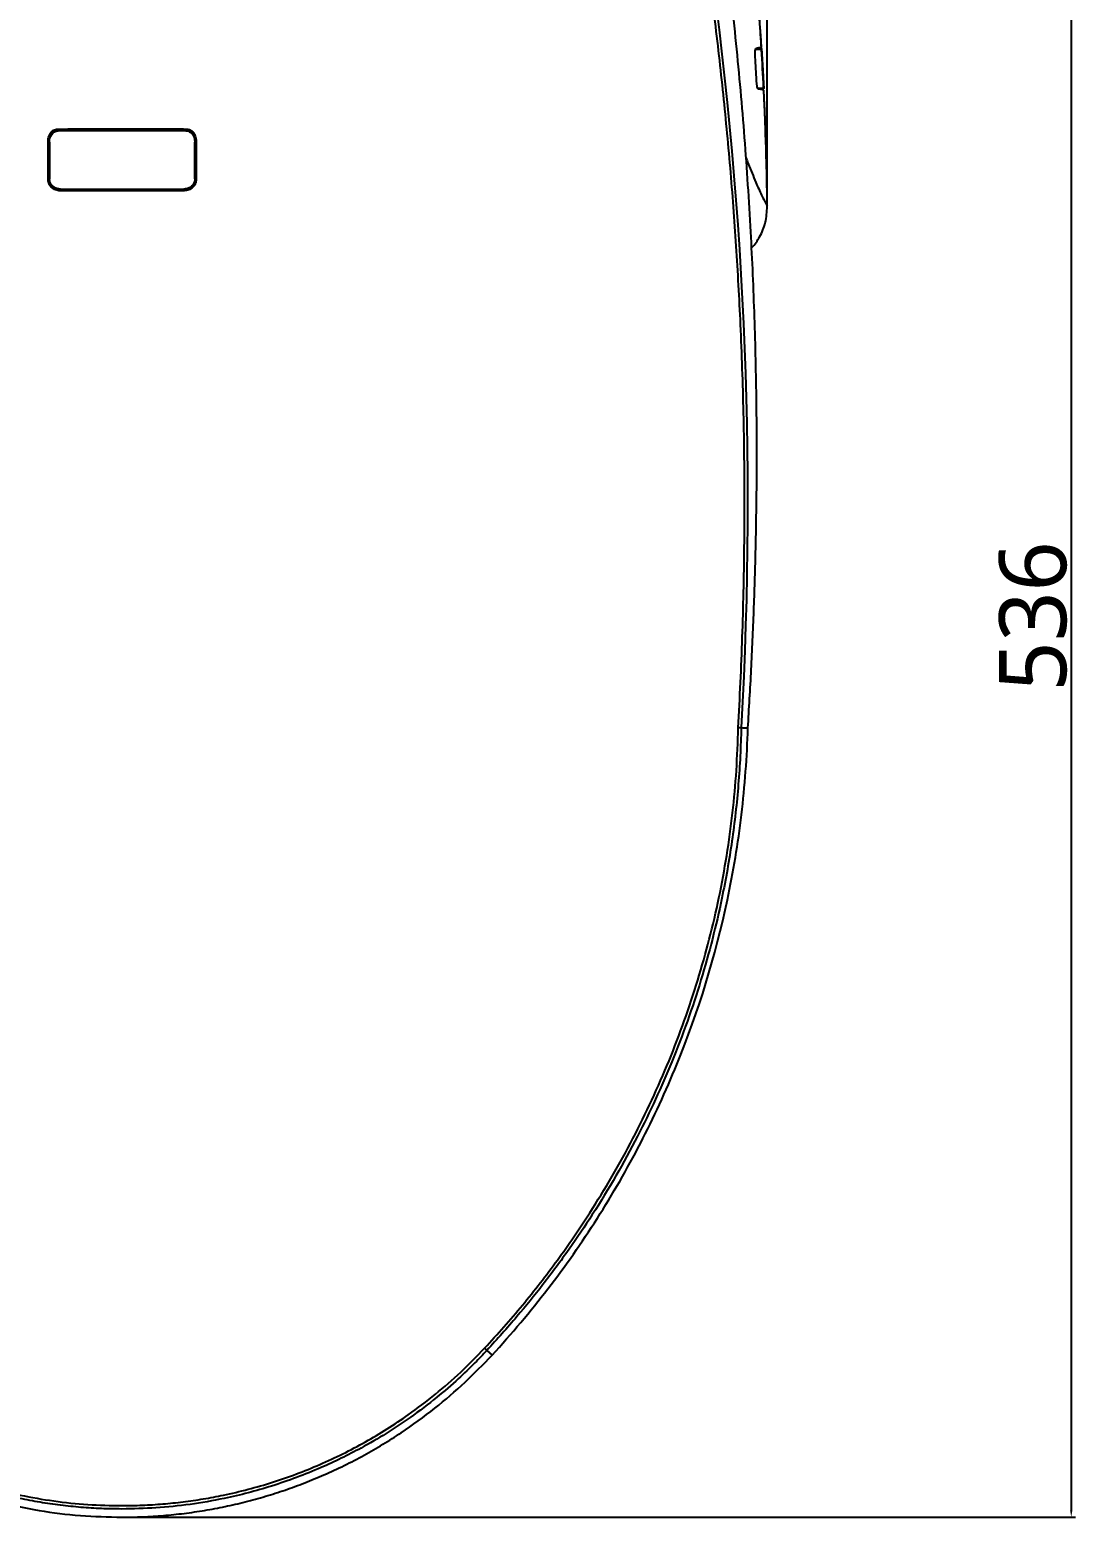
# Model space of a CAD drawing. Header units: millimetres. Extents: x 28 to 2425, y 8 to 1657.
# Drawn here: x 1231.6 to 1543.6, y 871.2 to 1314.1 of the extents above; entities that cross this region are included whole.
import ezdxf

# ---------------------------------------------------------------- set-up
doc = ezdxf.new("R2010")
doc.units = ezdxf.units.MM
doc.layers.get('Defpoints').update_dxf_attribs({"linetype": 'CONTINUOUS'})
doc.layers.add('1LINE', color=7, linetype='CONTINUOUS')
doc.styles.add('Annotative', font='malgun.ttf')
doc.dimstyles.new('WOO', dxfattribs={"dimtxt": 20, "dimasz": 2, "dimexe": 1.25, "dimexo": 0.3, "dimgap": 1, "dimtad": 1, "dimdec": 1, "dimzin": 1, "dimdsep": 46, "dimtxsty": 'Annotative', "dimcen": 0, "dimclrd": 1, "dimclre": 1, "dimclrt": 2, "dimadec": 0, "dimazin": 0, "dimtfac": 1, "dimtdec": 1, "dimtofl": 0, "dimtmove": 0, "dimatfit": 3, "dimfxl": 0, "dimarcsym": 0})

# ---------------------------------------------------------------- blocks, each defined once
blk = doc.blocks.new('*D8')
at = {"layer": '1LINE', "color": 1, "lineweight": -2}
for p, q in [((998.42, 1300.58), (998.42, 1508.86)), ((1000.42, 1507.61), (1449.26, 1507.61)), ((1451.26, 1261.82), (1451.26, 1508.86))]:
    blk.add_line(p, q, dxfattribs=at)
at = {"layer": '1LINE', "color": 1}
for points in [[(1000.42, 1507.94), (1000.42, 1507.27), (998.42, 1507.61)], [(1449.26, 1507.94), (1449.26, 1507.27), (1451.26, 1507.61)]]:
    blk.add_solid(points, dxfattribs=at)
at = {"layer": 'Defpoints', "color": 0}
for p in [(1451.26, 1507.61), (998.42, 1300.28), (1451.26, 1261.52)]:
    blk.add_point(p, dxfattribs=at)
at = {"layer": '1LINE', "color": 2, "insert": (1224.84, 1518.78), "char_height": 20, "attachment_point": 5, "style": 'Annotative'}
blk.add_mtext('454', dxfattribs=at)
blk = doc.blocks.new('*D11')
at = {"layer": '1LINE', "color": 1, "lineweight": -2}
for p, q in [((1406.14, 1407.64), (1543.03, 1407.64)), ((1541.78, 1405.64), (1541.78, 873.21)), ((1259.34, 871.21), (1543.03, 871.21))]:
    blk.add_line(p, q, dxfattribs=at)
at = {"layer": '1LINE', "color": 1}
for points in [[(1541.44, 1405.64), (1542.11, 1405.64), (1541.78, 1407.64)], [(1541.44, 873.21), (1542.11, 873.21), (1541.78, 871.21)]]:
    blk.add_solid(points, dxfattribs=at)
at = {"layer": 'Defpoints', "color": 0}
for p in [(1405.84, 1407.64), (1259.04, 871.21), (1541.78, 871.21)]:
    blk.add_point(p, dxfattribs=at)
at = {"layer": '1LINE', "color": 2, "insert": (1530.44, 1139.43), "char_height": 20, "attachment_point": 5, "rotation": 90, "style": 'Annotative'}
blk.add_mtext('536', dxfattribs=at)
blk = doc.blocks.new('*D13')
at = {"layer": '1LINE', "color": 1, "lineweight": -2}
for p, q in [((1069.05, 1314.74), (1069.05, 1467.4)), ((1071.05, 1466.15), (1449.26, 1466.15)), ((1451.26, 1261.82), (1451.26, 1467.4))]:
    blk.add_line(p, q, dxfattribs=at)
at = {"layer": '1LINE', "color": 1}
for points in [[(1071.05, 1466.48), (1071.05, 1465.82), (1069.05, 1466.15)], [(1449.26, 1466.48), (1449.26, 1465.82), (1451.26, 1466.15)]]:
    blk.add_solid(points, dxfattribs=at)
at = {"layer": 'Defpoints', "color": 0}
for p in [(1451.26, 1466.15), (1069.05, 1314.44), (1451.26, 1261.52)]:
    blk.add_point(p, dxfattribs=at)
at = {"layer": '1LINE', "color": 2, "insert": (1259.45, 1477.48), "char_height": 20, "attachment_point": 5, "style": 'Annotative'}
blk.add_mtext('382', dxfattribs=at)

msp = doc.modelspace()

# ---------------------------------------------------------------- linework, layer by layer
at = {"layer": '1LINE'}
for p, q in [((1447.81, 1308.36), (1449.24, 1308.36)), ((1449.17, 1308.43), (1447.82, 1308.43)), ((1449.17, 1308.43), (1447.82, 1308.43)), ((1449.17, 1308.43), (1449.17, 1308.43)), ((1449.87, 1296.6), (1448.45, 1296.6)), ((1448.5, 1296.53), (1449.81, 1296.53)), ((1448.5, 1296.53), (1449.81, 1296.53)), ((1449.81, 1296.53), (1449.81, 1296.53))]:
    msp.add_line(p, q, dxfattribs=at)
at = {"layer": '1LINE', "linetype": 'Continuous'}
for p, q in [((1278.1, 1284), (1278.27, 1284.36)), ((1237.47, 1280.64), (1237.36, 1280.88)), ((1239.93, 1284.34), (1240.1, 1283.98)), ((1280.85, 1280.91), (1280.74, 1280.67)), ((1237.38, 1269.53), (1237.5, 1269.64)), ((1240.75, 1266.65), (1240.65, 1266.54)), ((1277.62, 1266.56), (1277.51, 1266.66)), ((1280.77, 1269.66), (1280.88, 1269.55)), ((1451.25, 1261.52), (1451.26, 1261.52)), ((1367.75, 920.89), (1369.27, 919.48))]:
    msp.add_line(p, q, dxfattribs=at)
at = {"layer": '1LINE', "extrusion": (0, 0, -1)}
msp.add_ellipse((546.92, 1252.19), major_axis=(0, -904.25), ratio=1, start_param=4.650433, end_param=4.663028, dxfattribs=at)
at = {"layer": '1LINE'}
for centre, major_axis, ratio, start_param, end_param in [((1449.47, 1308.22), (0.049, -0.194), 0.989933, 1.387871, 2.892442), ((546.93, 1252.19), (-50.43, 900.94), 0.999992, 4.708348, 4.716114), ((1450.11, 1296.74), (-0.048, -0.194), 0.989417, 0.242902, 1.857608)]:
    msp.add_ellipse(centre, major_axis=major_axis, ratio=ratio, start_param=start_param, end_param=end_param, dxfattribs=at)
at = {"layer": '1LINE', "linetype": 'Continuous'}
for centre, major_axis, ratio, start_param, end_param in [((1239.93, 1284.62), (-0.003, 0.3), 0.023975, 1.902725, 2.70512), ((1259.04, 1284.74), (0.001, 0.3), 0.000719, 1.903538, 2.704033), ((1278.27, 1284.63), (-0.003, -0.3), 0.023762, 0.43647, 1.238833), ((1237.07, 1280.91), (-0.3, -0.001), 0.322685, 1.54815, 2.878607), ((1281.14, 1280.94), (-0.3, 0), 0.322799, 0.261508, 1.592071), ((1237.09, 1269.55), (-0.3, 0), 0.312715, 1.549551, 2.879554), ((1281.17, 1269.58), (-0.3, -0.001), 0.312819, 0.260565, 1.590767), ((1240.65, 1266.25), (-0.001, -0.3), 0.017192, 3.403425, 5.008049), ((1259.04, 1266.21), (0, 0.3), 0.001293, 4.397191, 6.021392), ((1277.62, 1266.26), (-0.001, 0.3), 0.017122, 4.420196, 6.021353), ((1367.02, 921.56), (-0.732, 0.682), 0.027845, 3.263813, 4.675607)]:
    msp.add_ellipse(centre, major_axis=major_axis, ratio=ratio, start_param=start_param, end_param=end_param, dxfattribs=at)
at = {"layer": '1LINE'}
for points, knots in [([(1446.35, 1253.89), (1446.08, 1258.58), (1445.54, 1267.96), (1444.53, 1282.01), (1443.37, 1296.03), (1442.04, 1310.03), (1440.55, 1324.01), (1438.9, 1337.95), (1437.1, 1351.88), (1435.76, 1361.11), (1435.1, 1365.74)], [0, 0, 0, 0, 0.124199, 0.248597, 0.373209, 0.498049, 0.623133, 0.748476, 0.874094, 1, 1, 1, 1]), ([(1449.52, 1308.92), (1449.41, 1310.52), (1449.22, 1313.5), (1448.94, 1317.48), (1448.7, 1320.68), (1448.49, 1323.34), (1448.09, 1328.34), (1447.54, 1334.65), (1446.82, 1342.1), (1446.31, 1347.04), (1445.88, 1351.05), (1445.48, 1354.66), (1444.94, 1359.26), (1444.53, 1362.65), (1444.3, 1364.46)], [0, 0, 0, 0, 0.086505, 0.160293, 0.214972, 0.25885, 0.303632, 0.484406, 0.599652, 0.705993, 0.751333, 0.816459, 0.901638, 1, 1, 1, 1]), ([(1442.6, 1106.23), (1442.84, 1110.74), (1443.32, 1119.75), (1443.84, 1133.24), (1444.22, 1146.67), (1444.44, 1160.07), (1444.52, 1173.41), (1444.44, 1186.72), (1444.22, 1199.98), (1443.84, 1213.18), (1443.19, 1229.78), (1442.08, 1249.76), (1440.32, 1273.07), (1438.1, 1296.3), (1435.45, 1319.41), (1433.32, 1334.61), (1432.25, 1342.23)], [0, 0, 0, 0, 0.055844, 0.111568, 0.167193, 0.222747, 0.278249, 0.33372, 0.389174, 0.444607, 0.500011, 0.59885, 0.698433, 0.798619, 0.899142, 1, 1, 1, 1]), ([(1447.67, 1305.98), (1447.65, 1306.25), (1447.64, 1306.54), (1447.64, 1307.06), (1447.64, 1307.31), (1447.66, 1307.74), (1447.68, 1307.93), (1447.73, 1308.23), (1447.76, 1308.34), (1447.81, 1308.45), (1447.84, 1308.47), (1447.86, 1308.48)], [0, 0, 0, 0, 0.217052, 0.217052, 0.434132, 0.434132, 0.650929, 0.650929, 0.868839, 0.868839, 1, 1, 1, 1]), ([(1449.47, 1308.42), (1449.47, 1308.42), (1449.47, 1308.42), (1449.46, 1308.43), (1449.44, 1308.43), (1449.41, 1308.43), (1449.39, 1308.43), (1449.34, 1308.43), (1449.31, 1308.43), (1449.24, 1308.43), (1449.2, 1308.43), (1449.17, 1308.43)], [0, 0, 0, 0, 0.196861, 0.196861, 0.393698, 0.393698, 0.59089, 0.59089, 0.788517, 0.788517, 1, 1, 1, 1]), ([(1449.44, 1308.18), (1449.44, 1308.2), (1449.43, 1308.22), (1449.41, 1308.26), (1449.4, 1308.28), (1449.37, 1308.31), (1449.35, 1308.33), (1449.31, 1308.35), (1449.29, 1308.36), (1449.26, 1308.36), (1449.25, 1308.36), (1449.24, 1308.36)], [0, 0, 0, 0, 0.221521, 0.221521, 0.443015, 0.443015, 0.664978, 0.664978, 0.888738, 0.888738, 1, 1, 1, 1]), ([(1449.66, 1308.23), (1449.65, 1308.23), (1449.63, 1308.22), (1449.55, 1308.21), (1449.5, 1308.19), (1449.44, 1308.18)], [0, 0, 0, 0, 0.242848, 0.242848, 1, 1, 1, 1]), ([(1449.67, 1308.24), (1449.67, 1308.25), (1449.66, 1308.28), (1449.65, 1308.31), (1449.64, 1308.32), (1449.64, 1308.32)], [0, 0, 0, 0, 0.611772, 0.947697, 1, 1, 1, 1]), ([(1450.3, 1296.75), (1450.29, 1297.01), (1450.28, 1297.27), (1450.2, 1298.87), (1450.13, 1300.2), (1449.93, 1303.77), (1449.8, 1306), (1449.66, 1308.23)], [0, 0, 0, 0, 0.068747, 0.068747, 0.416464, 0.416464, 1, 1, 1, 1]), ([(1448.53, 1296.48), (1448.49, 1296.49), (1448.44, 1296.55), (1448.36, 1296.76), (1448.32, 1296.91), (1448.24, 1297.28), (1448.2, 1297.51), (1448.14, 1298), (1448.11, 1298.27), (1448.08, 1298.69), (1448.07, 1298.84), (1448.06, 1298.98)], [0, 0, 0, 0, 0.222817, 0.222817, 0.445634, 0.445634, 0.668332, 0.668332, 0.889471, 0.889471, 1, 1, 1, 1]), ([(1449.81, 1296.53), (1449.84, 1296.53), (1449.88, 1296.53), (1449.94, 1296.53), (1449.97, 1296.53), (1450.02, 1296.53), (1450.05, 1296.53), (1450.08, 1296.53), (1450.09, 1296.53), (1450.11, 1296.54), (1450.11, 1296.54), (1450.11, 1296.54)], [0, 0, 0, 0, 0.19719, 0.19719, 0.394397, 0.394397, 0.59136, 0.59136, 0.788124, 0.788124, 1, 1, 1, 1]), ([(1449.87, 1296.6), (1449.89, 1296.6), (1449.92, 1296.6), (1449.96, 1296.61), (1449.98, 1296.63), (1450.02, 1296.65), (1450.03, 1296.67), (1450.05, 1296.71), (1450.06, 1296.73), (1450.07, 1296.77), (1450.07, 1296.79), (1450.07, 1296.8)], [0, 0, 0, 0, 0.211133, 0.211133, 0.42237, 0.42237, 0.632105, 0.632105, 0.839681, 0.839681, 1, 1, 1, 1]), ([(1450.07, 1296.8), (1450.09, 1296.8), (1450.11, 1296.8), (1450.19, 1296.78), (1450.25, 1296.76), (1450.3, 1296.75)], [0, 0, 0, 0, 0.242732, 0.242732, 1, 1, 1, 1]), ([(1451.25, 1261.52), (1451.23, 1263.02), (1451.2, 1265.78), (1451.13, 1269.58), (1451.07, 1272.69), (1451.01, 1275.17), (1450.94, 1277.66), (1450.85, 1280.75), (1450.71, 1284.97), (1450.5, 1290.18), (1450.33, 1293.98), (1450.23, 1296.02)], [0, 0, 0, 0, 0.129975, 0.240049, 0.330223, 0.400497, 0.455855, 0.546922, 0.669212, 0.822725, 1, 1, 1, 1])]:
    msp.add_open_spline(points, degree=3, knots=knots, dxfattribs=at)
for points, degree in [([(1449.51, 1308.89), (1448.35, 1327.48), (1446.6, 1346.03), (1444.29, 1364.51)], 3), ([(1433.08, 1342.67), (1444.18, 1266.72), (1448.05, 1187.89), (1443.49, 1106.31)], 3), ([(1449.51, 1308.89), (1448.96, 1308.75), (1448.41, 1308.62), (1447.86, 1308.48)], 3), ([(1449.24, 1308.36), (1449.31, 1308.38), (1449.39, 1308.4), (1449.47, 1308.42)], 3), ([(1449.52, 1308.9), (1449.53, 1308.9), (1449.52, 1308.9), (1449.51, 1308.89)], 3), ([(1449.68, 1308.02), (1449.66, 1308.33)], 1), ([(1450.23, 1296.07), (1449.66, 1296.2), (1449.09, 1296.34), (1448.53, 1296.48)], 3), ([(1450.11, 1296.54), (1450.03, 1296.56), (1449.95, 1296.58), (1449.87, 1296.6)], 3), ([(1450.24, 1296.06), (1450.24, 1296.06), (1450.24, 1296.06), (1450.23, 1296.07)], 3), ([(1451.25, 1261.52), (1451.13, 1273.04), (1450.79, 1284.56), (1450.23, 1296.07)], 3), ([(1450.31, 1296.67), (1450.29, 1297.08)], 1), ([(1450.29, 1296.66), (1450.31, 1296.7), (1450.31, 1296.75)], 2)]:
    msp.add_open_spline(points, degree=degree, dxfattribs=at)
at = {"layer": '1LINE', "linetype": 'Continuous'}
for points, knots in [([(1237.06, 1280.81), (1237.07, 1281.11), (1237.1, 1281.69), (1237.32, 1282.52), (1237.76, 1283.41), (1238.44, 1284.08), (1239.26, 1284.46), (1239.71, 1284.5), (1239.93, 1284.52)], [0, 0, 0, 0, 0.178132, 0.343068, 0.50065, 0.750402, 0.877738, 1, 1, 1, 1]), ([(1239.93, 1284.52), (1240.13, 1284.52), (1240.33, 1284.52), (1241.33, 1284.53), (1242.13, 1284.54), (1246.13, 1284.58), (1249.33, 1284.61), (1254.7, 1284.63), (1256.87, 1284.64), (1259.04, 1284.64)], [0, 0, 0, 0, 0.031394, 0.031394, 0.156973, 0.156973, 0.659303, 0.659303, 1, 1, 1, 1]), ([(1259.04, 1284.64), (1259.24, 1284.64), (1259.44, 1284.64), (1260.44, 1284.64), (1261.24, 1284.64), (1265.24, 1284.63), (1268.44, 1284.62), (1273.85, 1284.58), (1276.06, 1284.56), (1278.27, 1284.54)], [0, 0, 0, 0, 0.031188, 0.031188, 0.155942, 0.155942, 0.654975, 0.654975, 1, 1, 1, 1]), ([(1278.27, 1284.54), (1278.57, 1284.51), (1279.15, 1284.45), (1279.93, 1283.98), (1280.58, 1283.21), (1281.07, 1282.14), (1281.12, 1281.29), (1281.15, 1280.84)], [0, 0, 0, 0, 0.162358, 0.32251, 0.500723, 0.738769, 1, 1, 1, 1]), ([(1280.85, 1280.91), (1280.84, 1281.21), (1280.82, 1281.77), (1280.61, 1282.53), (1280.23, 1283.34), (1279.5, 1284.16), (1278.66, 1284.3), (1278.27, 1284.36)], [0, 0, 0, 0, 0.193547, 0.360608, 0.502158, 0.765399, 1, 1, 1, 1]), ([(1237.09, 1269.46), (1237.09, 1269.65), (1237.09, 1269.84), (1237.09, 1270.79), (1237.09, 1271.55), (1237.08, 1275.14), (1237.07, 1277.98), (1237.06, 1280.81)], [0, 0, 0, 0, 0.05012, 0.05012, 0.250598, 0.250598, 1, 1, 1, 1]), ([(1239.93, 1284.34), (1239.74, 1284.33), (1239.34, 1284.3), (1238.78, 1284.05), (1238.29, 1283.66), (1237.81, 1283.04), (1237.42, 1282.1), (1237.38, 1281.32), (1237.36, 1280.88)], [0, 0, 0, 0, 0.117045, 0.236564, 0.363353, 0.501454, 0.72158, 1, 1, 1, 1]), ([(1237.47, 1280.64), (1237.47, 1281.41), (1237.64, 1282.19), (1238.51, 1283.51), (1239.27, 1283.98), (1240.1, 1283.98)], [0, 0, 0, 0, 0.5, 0.5, 1, 1, 1, 1]), ([(1237.47, 1280.64), (1237.48, 1279.17), (1237.48, 1277.71), (1237.49, 1274.04), (1237.5, 1271.84), (1237.5, 1269.64)], [0, 0, 0, 0, 0.400088, 0.400088, 1, 1, 1, 1]), ([(1278.1, 1284), (1278.36, 1284), (1278.62, 1283.96), (1279.1, 1283.8), (1279.33, 1283.67), (1279.73, 1283.37), (1279.9, 1283.18), (1280.28, 1282.68), (1280.44, 1282.33), (1280.68, 1281.55), (1280.74, 1281.11), (1280.74, 1280.67)], [0, 0, 0, 0, 0.157222, 0.157222, 0.31429, 0.31429, 0.471981, 0.471981, 0.714121, 0.714121, 1, 1, 1, 1]), ([(1280.77, 1269.66), (1280.76, 1271.13), (1280.76, 1272.6), (1280.75, 1276.27), (1280.74, 1278.47), (1280.74, 1280.67)], [0, 0, 0, 0, 0.399865, 0.399865, 1, 1, 1, 1]), ([(1281.15, 1280.84), (1281.15, 1280.65), (1281.15, 1280.46), (1281.15, 1279.52), (1281.15, 1278.76), (1281.16, 1275.17), (1281.16, 1272.33), (1281.18, 1269.49)], [0, 0, 0, 0, 0.050103, 0.050103, 0.250515, 0.250515, 1, 1, 1, 1]), ([(1444.9, 1276.04), (1445.12, 1275.43), (1445.73, 1273.81), (1446.72, 1271.32), (1448.04, 1268.16), (1449.55, 1264.8), (1450.68, 1262.62), (1451.25, 1261.52)], [0, 0, 0, 0, 0.106576, 0.284934, 0.46349, 0.731525, 1, 1, 1, 1]), ([(1240.64, 1266.16), (1240.41, 1266.17), (1239.96, 1266.2), (1239.08, 1266.46), (1238.09, 1267.05), (1237.42, 1267.97), (1237.13, 1268.8), (1237.1, 1269.24), (1237.09, 1269.46)], [0, 0, 0, 0, 0.125296, 0.250359, 0.499575, 0.748756, 0.874793, 1, 1, 1, 1]), ([(1237.38, 1269.53), (1237.39, 1269.45), (1237.41, 1268.63), (1238.01, 1267.58), (1239.3, 1266.73), (1240.1, 1266.62), (1240.65, 1266.54)], [0, 0, 0, 0, 0.052033, 0.522408, 0.672088, 1, 1, 1, 1]), ([(1240.75, 1266.65), (1240.38, 1266.65), (1240.01, 1266.71), (1239.3, 1266.94), (1238.97, 1267.12), (1238.39, 1267.56), (1238.14, 1267.83), (1237.76, 1268.42), (1237.62, 1268.75), (1237.52, 1269.26), (1237.5, 1269.45), (1237.5, 1269.64)], [0, 0, 0, 0, 0.223288, 0.223288, 0.446655, 0.446655, 0.668395, 0.668395, 0.883707, 0.883707, 1, 1, 1, 1]), ([(1280.77, 1269.66), (1280.77, 1269.34), (1280.71, 1269.01), (1280.48, 1268.39), (1280.31, 1268.1), (1279.89, 1267.58), (1279.62, 1267.35), (1279.03, 1266.98), (1278.68, 1266.84), (1278.07, 1266.69), (1277.79, 1266.66), (1277.51, 1266.66)], [0, 0, 0, 0, 0.205035, 0.205035, 0.409769, 0.409769, 0.61907, 0.61907, 0.83574, 0.83574, 1, 1, 1, 1]), ([(1277.62, 1266.56), (1277.94, 1266.58), (1278.51, 1266.63), (1279.2, 1266.92), (1279.63, 1267.19), (1280.39, 1267.81), (1280.86, 1268.69), (1280.88, 1269.47), (1280.88, 1269.55)], [0, 0, 0, 0, 0.192509, 0.340881, 0.444953, 0.504616, 0.945692, 1, 1, 1, 1]), ([(1281.18, 1269.49), (1281.16, 1269.27), (1281.14, 1268.83), (1280.85, 1268), (1280.18, 1267.08), (1279.2, 1266.47), (1278.31, 1266.21), (1277.85, 1266.19), (1277.62, 1266.17)], [0, 0, 0, 0, 0.125022, 0.250342, 0.499609, 0.748998, 0.874493, 1, 1, 1, 1]), ([(1259.04, 1266.12), (1258.84, 1266.12), (1258.64, 1266.12), (1257.64, 1266.12), (1256.84, 1266.12), (1252.84, 1266.12), (1249.64, 1266.13), (1244.51, 1266.14), (1242.57, 1266.15), (1240.64, 1266.16)], [0, 0, 0, 0, 0.032615, 0.032615, 0.163075, 0.163075, 0.684924, 0.684924, 1, 1, 1, 1]), ([(1277.62, 1266.17), (1277.42, 1266.17), (1277.22, 1266.17), (1276.22, 1266.17), (1275.42, 1266.16), (1271.43, 1266.15), (1268.23, 1266.14), (1263.03, 1266.13), (1261.03, 1266.12), (1259.04, 1266.12)], [0, 0, 0, 0, 0.032279, 0.032279, 0.161397, 0.161397, 0.677875, 0.677875, 1, 1, 1, 1]), ([(1446.58, 1249.11), (1446.61, 1249.16), (1447.53, 1250.18), (1449.19, 1252.54), (1450.92, 1256.72), (1451.14, 1259.88), (1451.25, 1261.52)], [0, 0, 0, 0, 0.012798, 0.303367, 0.637171, 1, 1, 1, 1]), ([(1448.04, 1203.09), (1447.98, 1207.34), (1447.85, 1215.82), (1447.48, 1228.52), (1447, 1241.22), (1446.57, 1249.66), (1446.35, 1253.89)], [0, 0, 0, 0, 0.249678, 0.499553, 0.749652, 1, 1, 1, 1]), ([(1445.48, 1106.2), (1445.83, 1112.01), (1446.53, 1123.63), (1447.28, 1141.07), (1447.83, 1158.51), (1448, 1170.14), (1448.08, 1175.95)], [0, 0, 0, 0, 0.249844, 0.499788, 0.749838, 1, 1, 1, 1]), ([(1367.06, 921.55), (1368.99, 923.65), (1372.83, 927.85), (1378.35, 934.34), (1383.68, 940.98), (1388.79, 947.76), (1393.7, 954.7), (1401.56, 966.54), (1411.57, 983.76), (1420.55, 1003.11), (1426.64, 1018.99), (1430.64, 1031.06), (1434.08, 1043.3), (1436.96, 1055.7), (1439.28, 1068.25), (1441, 1080.9), (1442.17, 1093.57), (1442.46, 1102.01), (1442.6, 1106.23)], [0, 0, 0, 0, 0.041804, 0.083489, 0.125093, 0.166657, 0.208214, 0.2498, 0.375248, 0.500024, 0.562309, 0.624851, 0.686904, 0.749115, 0.812089, 0.874854, 0.937468, 1, 1, 1, 1]), ([(1443.49, 1106.31), (1443.41, 1103.51), (1443.24, 1097.88), (1442.67, 1089.43), (1441.85, 1080.96), (1440.76, 1072.48), (1439.4, 1064.01), (1436.74, 1050.16), (1431.81, 1030.88), (1423.36, 1007.16), (1412.57, 983.74), (1401.93, 965.3), (1392.16, 950.76), (1384.66, 940.65), (1376.52, 930.57), (1370.77, 924.22), (1367.75, 920.89)], [0, 0, 0, 0, 0.041478, 0.083088, 0.124834, 0.166718, 0.208744, 0.250914, 0.373583, 0.499952, 0.618632, 0.750193, 0.810679, 0.874671, 0.934264, 1, 1, 1, 1]), ([(1369.27, 919.48), (1381.03, 932.22), (1391.48, 945.83), (1405.24, 967.46), (1409.51, 974.88), (1417.41, 990.13), (1421.05, 998.01), (1430.84, 1021.99), (1435.85, 1038.35), (1441.15, 1063.41), (1442.55, 1071.85), (1444.59, 1088.92), (1445.23, 1097.56), (1445.48, 1106.2)], [0, 0, 0, 0, 0.25, 0.25, 0.375, 0.375, 0.5, 0.5, 0.75, 0.75, 0.875, 0.875, 1, 1, 1, 1]), ([(1443.49, 1106.31), (1443.46, 1106.3), (1443.41, 1106.27), (1443.21, 1106.24), (1442.93, 1106.22), (1442.71, 1106.22), (1442.6, 1106.23)], [0, 0, 0, 0, 0.237505, 0.499788, 0.74983, 1, 1, 1, 1]), ([(1151.01, 921.55), (1152.4, 920.1), (1155.17, 917.2), (1159.56, 913.06), (1164.11, 909.08), (1168.83, 905.3), (1176.13, 899.91), (1186.4, 893.42), (1199.96, 886.7), (1214.13, 881.39), (1227.14, 877.97), (1238.77, 875.96), (1248.88, 874.88), (1255.65, 874.74), (1259.04, 874.67)], [0, 0, 0, 0, 0.049781, 0.099546, 0.149372, 0.199333, 0.249505, 0.37426, 0.499693, 0.623819, 0.748583, 0.832343, 0.91603, 1, 1, 1, 1]), ([(1259.04, 874.67), (1261.07, 874.7), (1265.14, 874.75), (1271.23, 875.14), (1277.28, 875.76), (1283.3, 876.64), (1292.24, 878.32), (1303.95, 881.39), (1318.12, 886.7), (1331.67, 893.42), (1343.08, 900.63), (1352.45, 907.74), (1360.07, 914.34), (1364.73, 919.15), (1367.06, 921.55)], [0, 0, 0, 0, 0.050442, 0.10073, 0.150943, 0.201157, 0.251448, 0.37621, 0.500338, 0.625769, 0.750527, 0.834013, 0.917055, 1, 1, 1, 1]), ([(1148.81, 919.48), (1150.1, 918.1), (1152.76, 915.28), (1157.06, 911.15), (1161.74, 906.98), (1166.84, 902.83), (1172.36, 898.72), (1178.32, 894.71), (1184.73, 890.84), (1191.6, 887.15), (1200.13, 883.14), (1210.35, 879.16), (1222.23, 875.63), (1234.36, 873.1), (1246.66, 871.51), (1254.91, 871.31), (1259.04, 871.21)], [0, 0, 0, 0, 0.04572, 0.0939, 0.14454, 0.197641, 0.253201, 0.311222, 0.371702, 0.434642, 0.500041, 0.600033, 0.700025, 0.800017, 0.900009, 1, 1, 1, 1]), ([(1259.04, 873.66), (1257.01, 873.68), (1252.94, 873.73), (1246.84, 874.12), (1240.74, 874.75), (1234.65, 875.63), (1225.81, 877.29), (1214.02, 880.37), (1200.37, 885.46), (1186.52, 892.22), (1174.18, 899.9), (1163.55, 908.15), (1156.02, 914.95), (1152.01, 919.14), (1150.33, 920.89)], [0, 0, 0, 0, 0.049934, 0.100046, 0.150335, 0.200804, 0.251454, 0.37159, 0.500345, 0.609391, 0.750532, 0.857211, 0.940376, 1, 1, 1, 1]), ([(1367.75, 920.89), (1366.56, 919.63), (1363.81, 916.74), (1358.88, 912.06), (1352.51, 906.56), (1343.05, 899.38), (1331.56, 892.22), (1317.71, 885.46), (1304.06, 880.37), (1290.94, 876.94), (1279.39, 874.95), (1269.22, 873.86), (1262.42, 873.72), (1259.04, 873.66)], [0, 0, 0, 0, 0.042513, 0.098272, 0.16727, 0.249494, 0.390634, 0.499683, 0.628437, 0.748576, 0.83288, 0.916687, 1, 1, 1, 1]), ([(1259.04, 871.21), (1261.1, 871.24), (1265.23, 871.29), (1271.41, 871.69), (1277.57, 872.32), (1283.7, 873.22), (1289.78, 874.36), (1295.81, 875.76), (1301.79, 877.4), (1307.68, 879.28), (1313.5, 881.41), (1321.43, 884.69), (1331.15, 889.47), (1342.17, 896.14), (1352.19, 903.44), (1361.25, 911.16), (1366.63, 916.74), (1369.27, 919.48)], [0, 0, 0, 0, 0.050006, 0.100011, 0.150017, 0.200023, 0.250029, 0.300034, 0.35004, 0.400046, 0.450052, 0.500058, 0.608033, 0.712016, 0.812006, 0.908001, 1, 1, 1, 1])]:
    msp.add_open_spline(points, degree=3, knots=knots, dxfattribs=at)
for points in [[(1259.04, 1284.47), (1252.67, 1284.46), (1246.3, 1284.42), (1239.93, 1284.34)], [(1278.27, 1284.36), (1271.86, 1284.43), (1265.45, 1284.46), (1259.04, 1284.47)], [(1237.36, 1280.88), (1237.37, 1277.1), (1237.38, 1273.32), (1237.38, 1269.53)], [(1278.1, 1284), (1265.44, 1284), (1252.77, 1283.99), (1240.1, 1283.98)], [(1280.88, 1269.55), (1280.86, 1273.35), (1280.86, 1277.13), (1280.85, 1280.91)], [(1240.75, 1266.65), (1253.01, 1266.65), (1265.26, 1266.66), (1277.51, 1266.66)], [(1240.65, 1266.54), (1246.78, 1266.52), (1252.91, 1266.5), (1259.04, 1266.5)], [(1259.04, 1266.5), (1265.23, 1266.51), (1271.43, 1266.53), (1277.62, 1266.56)], [(1448.08, 1175.95), (1448.17, 1185.01), (1448.16, 1194.06), (1448.04, 1203.09)], [(1443.49, 1106.31), (1443.49, 1106.31), (1443.49, 1106.31), (1443.49, 1106.31)], [(1443.49, 1106.31), (1444.15, 1106.28), (1444.82, 1106.24), (1445.48, 1106.2)], [(1445.48, 1106.2), (1445.48, 1106.2), (1445.48, 1106.2), (1445.48, 1106.2)]]:
    msp.add_open_spline(points, degree=3, dxfattribs=at)

# ---------------------------------------------------------------- dimensions: what is measured, and where the dimension line sits
at = {"layer": '1LINE'}
dim = msp.add_linear_dim(base=(1451.26, 1507.61), p1=(998.42, 1300.28), p2=(1451.26, 1261.52), text='454', dimstyle='WOO', override={"dimdec": 0}, dxfattribs=at)
dim.commit()
dim.dimension.update_dxf_attribs({"geometry": '*D8', "text_midpoint": (1224.84, 1507.61), "dimtype": 160})
dim = msp.add_linear_dim(base=(1451.26, 1466.15), p1=(1069.05, 1314.44), p2=(1451.26, 1261.52), dimstyle='WOO', override={"dimdec": 0}, dxfattribs=at)
dim.commit()
dim.dimension.update_dxf_attribs({"geometry": '*D13', "text_midpoint": (1259.45, 1466.15), "dimtype": 160})
dim = msp.add_linear_dim(base=(1541.78, 871.21), p1=(1405.84, 1407.64), p2=(1259.04, 871.21), angle=90, text='536', dimstyle='WOO', override={"dimdec": 0}, dxfattribs=at)
dim.commit()
dim.dimension.update_dxf_attribs({"geometry": '*D11', "text_midpoint": (1541.78, 1139.43), "dimtype": 160})

doc.saveas('drawing.dxf')
